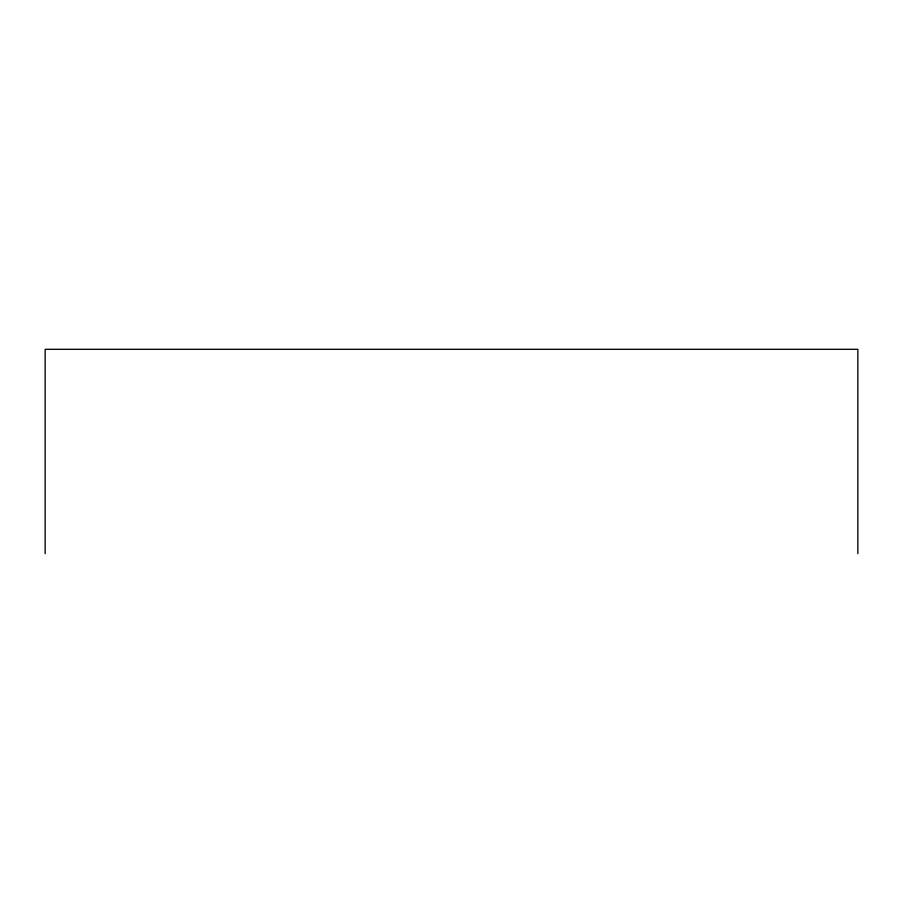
<?xml version="1.0" encoding="UTF-8"?>
<svg xmlns="http://www.w3.org/2000/svg" width="903" height="903" viewBox="0 0 903 903"><rect width="100%" height="100%" fill="white"/><g stroke="black" fill="none" stroke-linecap="round" stroke-linejoin="round"><path stroke-width="1.35" d="M857.85 553.686L857.85 349.314L45.15 349.314L45.15 553.686"/></g></svg>
